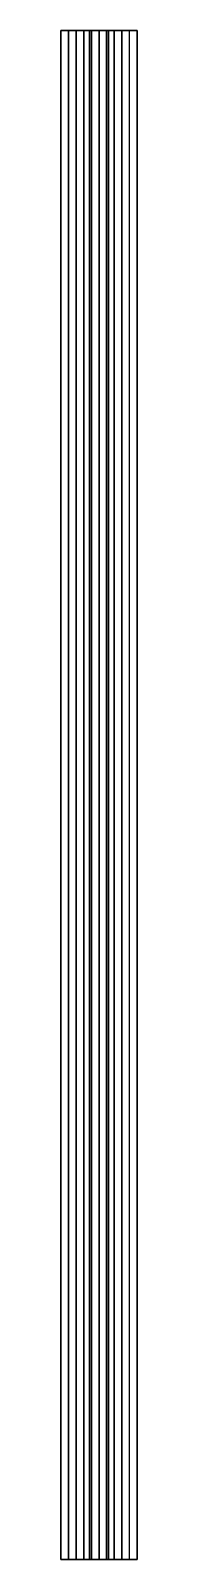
# Model space of a CAD drawing. Extents: x -10 to 10, y 0 to 400.
import ezdxf

# ---------------------------------------------------------------- set-up
doc = ezdxf.new("R2010")
doc.units = 0
doc.layers.add('PERFIL', color=230, linetype='CONTINUOUS')

msp = doc.modelspace()

# ---------------------------------------------------------------- linework, layer by layer
at = {"layer": 'PERFIL', "extrusion": (0, 1, -2e-16)}
for p, q in [((10, 400), (-10, 400)), ((10, 400, 0.5), (-10, 400, 0.5)), ((-2.5, 400, 0.5), (-2.5, 400, 5.5)), ((2.5, 400, 0.5), (2.5, 400, 5.5)), ((10, 0), (-10, 0)), ((10, 0, 0.5), (-10, 0, 0.5)), ((-2.5, 0, 0.5), (-2.5, 0, 5.5)), ((2.5, 0, 0.5), (2.5, 0, 5.5))]:
    msp.add_line(p, q, dxfattribs=at)
at = {"layer": 'PERFIL'}
for p, q in [((-10, 400, 5.5), (-10, 0, 5.5)), ((-10, 400, 6.04), (-10, 0, 6.04)), ((-10, 0, 0.5), (-10, 400, 0.5)), ((-10, 0), (-10, 400)), ((-10, 400), (-10, 400, 0.5)), ((10, 400, 5.5), (-10, 400, 5.5)), ((-8, 400, 5.5), (-10, 400, 5.5)), ((-10, 400, 5.5), (-10, 400, 6.04)), ((-6, 400, 5.5), (-8, 400, 5.5)), ((-8, 400, 5.5), (-8, 400, 6.24)), ((-8, 0, 6.24), (-8, 400, 6.24)), ((-4, 400, 5.5), (-6, 400, 5.5)), ((-6, 400, 5.5), (-6, 400, 6.4)), ((-6, 0, 6.4), (-6, 400, 6.4)), ((-2, 400, 5.5), (-4, 400, 5.5)), ((-4, 400, 5.5), (-4, 400, 6.51)), ((-4, 0, 6.51), (-4, 400, 6.51)), ((0, 400, 5.5), (-2, 400, 5.5)), ((-2, 400, 5.5), (-2, 400, 6.58)), ((-2, 0, 6.58), (-2, 400, 6.58)), ((2, 400, 5.5), (0, 400, 5.5)), ((0, 400, 5.5), (0, 400, 6.6)), ((4, 400, 5.5), (2, 400, 5.5)), ((2, 400, 5.5), (2, 400, 6.58)), ((2, 0, 6.58), (2, 400, 6.58)), ((6, 400, 5.5), (4, 400, 5.5)), ((4, 400, 5.5), (4, 400, 6.51)), ((6, 400, 6.4), (4, 400, 6.51)), ((4, 0, 6.51), (4, 400, 6.51)), ((8, 400, 5.5), (6, 400, 5.5)), ((6, 400, 5.5), (6, 400, 6.4)), ((8, 400, 6.24), (6, 400, 6.4)), ((6, 400, 6.4), (6, 400, 5.5)), ((6, 400, 5.5), (6, 400, 6.4)), ((6, 0, 6.4), (6, 400, 6.4)), ((10, 400, 5.5), (8, 400, 5.5)), ((8, 400, 5.5), (8, 400, 6.24)), ((8, 400, 5.5), (8, 400, 6.24)), ((8, 0, 6.24), (8, 400, 6.24)), ((10, 400, 6.04), (10, 0, 6.04)), ((10, 400, 5.5), (10, 0, 5.5)), ((10, 0, 0.5), (10, 400, 0.5)), ((10, 0), (10, 400)), ((10, 400), (10, 400, 0.5)), ((10, 400, 5.5), (10, 400, 6.04)), ((-10, 0), (-10, 0, 0.5)), ((-10, 0, 5.5), (-10, 0, 6.04)), ((10, 0), (10, 0, 0.5)), ((10, 0, 5.5), (10, 0, 6.04))]:
    msp.add_line(p, q, dxfattribs=at)
at = {"layer": 'PERFIL', "extrusion": (0, 1, -2e-16)}
msp.add_arc((0, -83.04, 400), 89.64, 83.5947, 96.4053, dxfattribs=at)
at = {"layer": 'PERFIL'}
for points in [[(-10, 400), (-10, 400, 0.5), (-10, 0, 0.5), (-10, 0)], [(10, 400), (10, 400, 0.5), (-10, 400, 0.5), (-10, 400)], [(10, 400), (-10, 400), (-10, 0), (10, 0)], [(10, 0), (10, 400), (-10, 400), (-10, 0)], [(10, 0, 0.5), (-10, 0, 0.5), (-10, 400, 0.5), (10, 400, 0.5)], [(10, 0, 0.5), (-10, 0, 0.5), (-10, 400, 0.5), (10, 400, 0.5)], [(-10, 400), (-10, 400, 0.5), (-10, 0, 0.5), (-10, 0)], [(-8, 400, 5.5), (-8, 400, 6.24), (-10, 400, 6.04), (-10, 400, 5.5)], [(-10, 400, 5.5), (-10, 400, 6.04), (-10, 0, 6.04), (-10, 0, 5.5)], [(-8, 0, 6.24), (-10, 0, 6.04), (-10, 400, 6.04), (-8, 400, 6.24)], [(-10, 0, 5.5), (10, 0, 5.5), (10, 400, 5.5), (-10, 400, 5.5)], [(-6, 400, 5.5), (-6, 400, 6.4), (-8, 400, 6.24), (-8, 400, 5.5)], [(-8, 0, 6.24), (-8, 400, 6.24), (-6, 400, 6.4), (-6, 0, 6.4)], [(-4, 400, 5.5), (-4, 400, 6.51), (-6, 400, 6.4), (-6, 400, 5.5)], [(-6, 0, 6.4), (-6, 400, 6.4), (-4, 400, 6.51), (-4, 0, 6.51)], [(-2, 400, 5.5), (-2, 400, 6.58), (-4, 400, 6.51), (-4, 400, 5.5)], [(-2, 0, 6.58), (-4, 0, 6.51), (-4, 400, 6.51), (-2, 400, 6.58)], [(2.5, 400, 0.5), (2.5, 400, 5.5), (-2.5, 400, 5.5), (-2.5, 400, 0.5)], [(-2.5, 400, 0.5), (-2.5, 0, 0.5), (-2.5, 0, 5.5), (-2.5, 400, 5.5)], [(0, 400, 5.5), (0, 400, 6.6), (-2, 400, 6.58), (-2, 400, 5.5)], [(0, 0, 6.6), (-2, 0, 6.58), (-2, 400, 6.58), (0, 400, 6.6)], [(2, 400, 5.5), (2, 400, 6.58), (0, 400, 6.6), (0, 400, 5.5)], [(2, 0, 6.58), (0, 0, 6.6), (0, 400, 6.6), (2, 400, 6.58)], [(4, 400, 5.5), (4, 400, 6.51), (2, 400, 6.58), (2, 400, 5.5)], [(4, 0, 6.51), (2, 0, 6.58), (2, 400, 6.58), (4, 400, 6.51)], [(2.5, 0, 0.5), (2.5, 0, 5.5), (2.5, 400, 5.5), (2.5, 400, 0.5)], [(6, 400, 5.5), (6, 400, 6.4), (4, 400, 6.51), (4, 400, 5.5)], [(4, 0, 6.51), (4, 400, 6.51), (6, 400, 6.4), (6, 0, 6.4)], [(8, 400, 5.5), (8, 400, 6.24), (6, 400, 6.4), (6, 400, 5.5)], [(6, 0, 6.4), (8, 0, 6.24), (8, 400, 6.24), (6, 400, 6.4)], [(10, 400, 5.5), (10, 400, 6.04), (8, 400, 6.24), (8, 400, 5.5)], [(10, 0, 6.04), (8, 0, 6.24), (8, 400, 6.24), (10, 400, 6.04)], [(10, 0), (10, 0, 0.5), (10, 400, 0.5), (10, 400)], [(10, 0, 5.5), (10, 0, 6.04), (10, 400, 6.04), (10, 400, 5.5)], [(-10, 0), (-10, 0, 0.5), (10, 0, 0.5), (10, 0)], [(-10, 0), (-10, 0, 0.5), (10, 0, 0.5), (10, 0)], [(-8, 0, 5.5), (-8, 0, 6.24), (-10, 0, 6.04), (-10, 0, 5.5)], [(-6, 0, 5.5), (-6, 0, 6.4), (-8, 0, 6.24), (-8, 0, 5.5)], [(-4, 0, 5.5), (-4, 0, 6.51), (-6, 0, 6.4), (-6, 0, 5.5)], [(-2, 0, 5.5), (-2, 0, 6.58), (-4, 0, 6.51), (-4, 0, 5.5)], [(-2.5, 0, 0.5), (-2.5, 0, 5.5), (2.5, 0, 5.5), (2.5, 0, 0.5)], [(0, 0, 5.5), (0, 0, 6.6), (-2, 0, 6.58), (-2, 0, 5.5)], [(2, 0, 5.5), (2, 0, 6.58), (0, 0, 6.6), (0, 0, 5.5)], [(4, 0, 5.5), (4, 0, 6.51), (2, 0, 6.58), (2, 0, 5.5)], [(6, 0, 5.5), (6, 0, 6.4), (4, 0, 6.51), (4, 0, 5.5)], [(8, 0, 5.5), (8, 0, 6.24), (6, 0, 6.4), (6, 0, 5.5)], [(10, 0, 5.5), (10, 0, 6.04), (8, 0, 6.24), (8, 0, 5.5)]]:
    msp.add_3dface(points, dxfattribs=at)

doc.saveas('drawing.dxf')
